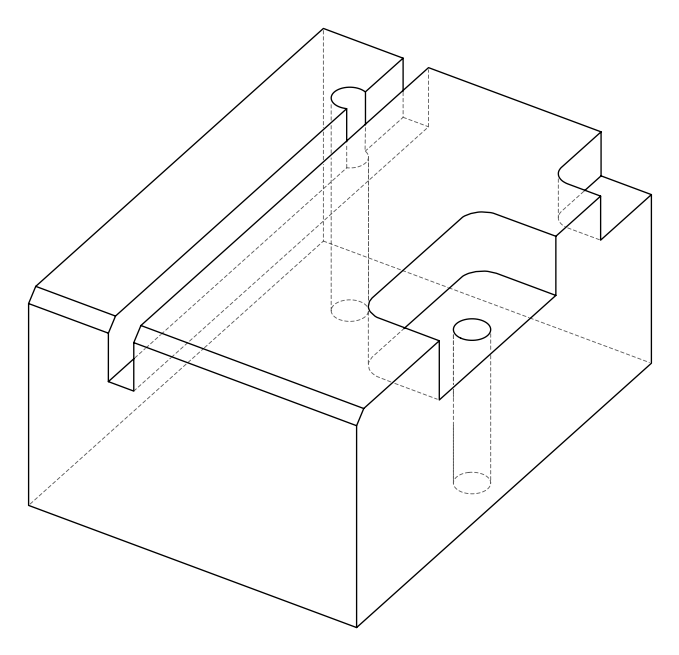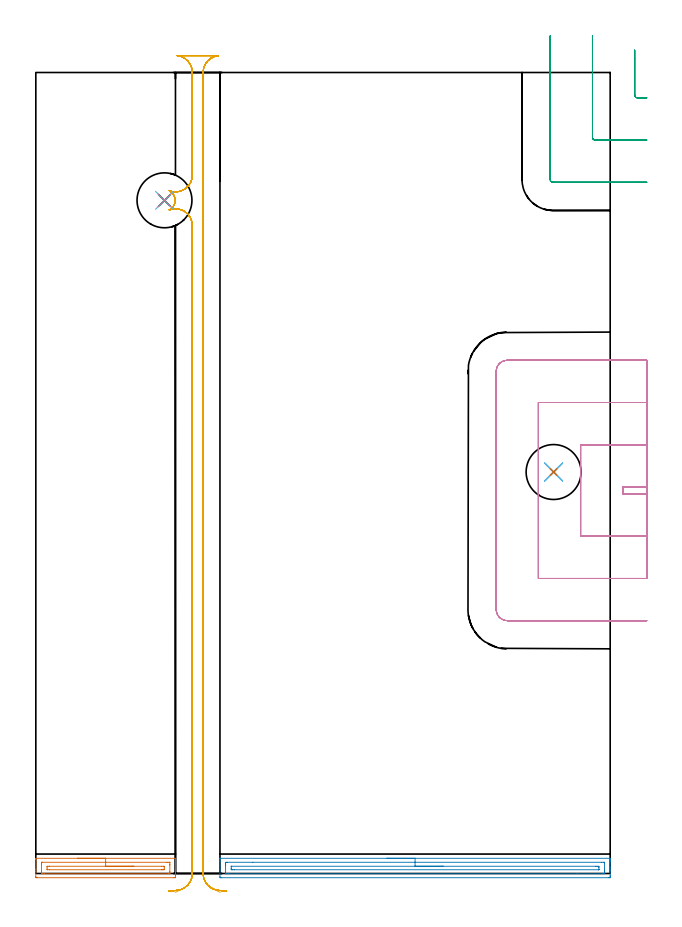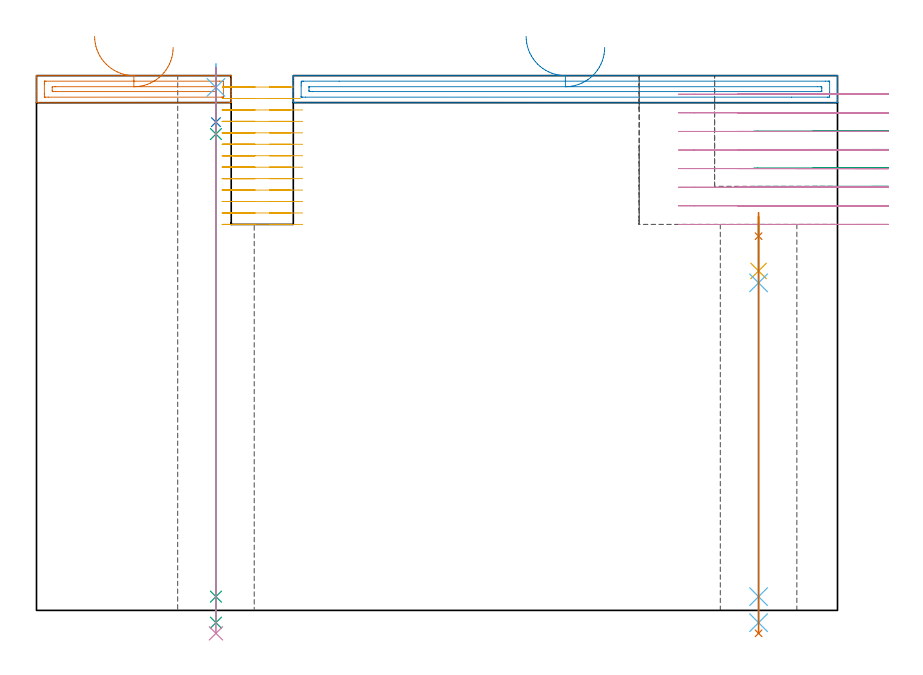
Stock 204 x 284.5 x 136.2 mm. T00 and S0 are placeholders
(PLAN: 13 operations, 9 tool changes, 38.3 min)
(1 AREA_MILL | FG_CHAMFER_SURFACE | UGT0205_001 | 1.37 min | 1286 mm3)
(2 AREA_MILL_1 | FG_CHAMFER_SURFACE_1 | UGT0205_001 | 3.51 min | 3405 mm3)
(3 MILL_CORNER_NOTCH_RECTANGULAR | CORNER_NOTCH_RECTANGULAR | UGT0201_094 | Follow Part, ap 5, ae 75% | 2.33 min | 42526 mm3)
(4 MILL_SLOT | SLOT_PARTIAL_RECTANGULAR | UGT0201_094 | Follow Part, ap 5, ae 75% | 11.94 min | 212142 mm3)
(5 MILL_RECTANGULAR_SLOT | SLOT_RECTANGULAR | NXT0201_011 | Follow Part, ap 3, ae 75% | 16.78 min | 175325 mm3)
(6 SPOT_DRILL | STEP1HOLE | NXT0321_9005460120000 | 0.05 min | 2 mm3)
(7 SPOT_DRILL_1 | STEP1HOLE_1 | NXT0321_9005460120000 | 0.06 min | 192 mm3)
(8 DRILL_BLIND_HOLE_INTO_CENTER | STEP1HOLE | UGT0301_198 | 0.06 min | 43 mm3)
(9 GUN_DRILL_THROUGH_HOLE | STEP1HOLE | UGT0307_003 | 0.65 min | 3724 mm3)
(10 SPADE_DRILL_TO_ENLARGE_THROUGH_HOLE | STEP1HOLE | UGT0306_010 | 0.58 min | 28849 mm3)
(11 DRILL_BLIND_HOLE_INTO_CENTER_1 | STEP1HOLE_1 | UGT0301_198 | 0.06 min | 398 mm3)
(12 GUN_DRILL_THROUGH_HOLE_1 | STEP1HOLE_1 | UGT0307_003 | 0.51 min | 3376 mm3)
(13 SPADE_DRILL_TO_ENLARGE_THROUGH_HOLE_1 | STEP1HOLE_1 | UGT0306_010 | 0.43 min | 25401 mm3)
(TOOL UGT0205_001 | Chamfer Mill 20 x 3 x 45 deg. | D20 FL50 Z2)
(TOOL UGT0201_094 | End mill 20 mm | D20 FL38 Z4)
(TOOL NXT0201_011 | ENDMILL 12mm [2P460-1200-NA 1630] | D12 FL38 Z6)
(TOOL NXT0321_9005460120000 | NC Spot Drill, 142deg, 12mm, Carbide, Uncoated | D12 PA142 FL30 Z2)
(TOOL UGT0301_198 | Twist Drill 7.9 mm | D7.9 PA118 FL73 Z2)
(TOOL UGT0307_003 | Gun Drill 7 mm | D7 PA130 FL24 Z1)
(TOOL UGT0306_010 | Spade Drill 19.5mm | D19.5 PA132 FL10 Z2)
(OP 1 AREA_MILL)
G17 G21 G94 G90
T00 M6
G54
G17 G0 G90 X14.8 Y5.4 S1061 M3
G43 Z146.2 H0
G94 G1 X14.838 Z145.328 F250.
X14.952 Z144.463
X15.141 Z143.612
X15.403 Z142.78
X15.737 Z141.974
X16.14 Z141.2
X16.608 Z140.464
X17.14 Z139.772
X17.729 Z139.129
X18.372 Z138.54
X19.064 Z138.008
X19.8 Z137.54
X20.574 Z137.137
X21.38 Z136.803
X22.212 Z136.541
X23.064 Z136.352
X23.928 Z136.238
X24.8 Z136.2
X49.554
X49.59 Y5.396 Z136.192
X49.6 Y5.32 Z136.119
Y1.42 Z132.219
Y0.635 Z131.428
Y-0.725 Z130.069
X49.596 Y-1.118 Z129.677
X49.591 Y-1.49 Z129.305
X49.491 Y-1.494 Z129.302
X49.112 Y-1.5 Z129.3
X0.488 Y-1.499 Z129.301
X0.109 Y-1.494 Z129.302
X0.009 Y-1.49 Z129.305
X0. Y-1.118 Z129.677
Y0.635 Z131.428
Y1.42 Z132.219
Y1.512 Z132.31
Y5.018 Z135.816
X0.002 Y5.323 Z136.121
X0.01 Y5.396 Z136.192
X0.046 Y5.4 Z136.2
X24.8
Y3.986 Z134.786
X46.617
X47.344 Y3.982 Z134.782
X47.508 Y3.979 Z134.779
X47.591 Y3.973 Z134.773
X47.594 Y3.951 Z134.751
X47.598 Y3.889 Z134.689
X47.6 Y3.265 Z134.065
Y3.011 Z133.811
Y0.635 Z131.435
X47.599 Y0.382 Z131.182
X47.595 Y0.127 Z130.927
X47.59 Y-0.042 Z130.758
X47.585 Y-0.08 Z130.72
X47.57 Y-0.081 Z130.719
X47.525 Y-0.083 Z130.717
X47.344 Y-0.085 Z130.715
X47.187 Y-0.086 Z130.714
X2.983
X2.256 Y-0.082 Z130.718
X2.092 Y-0.079 Z130.721
X2.009 Y-0.073 Z130.727
X2.006 Y-0.051 Z130.749
X2.002 Y0.011 Z130.811
X2. Y0.635 Z131.435
Y0.889 Z131.689
Y3.265 Z134.065
X2.001 Y3.518 Z134.318
X2.005 Y3.773 Z134.573
X2.01 Y3.942 Z134.742
X2.015 Y3.98 Z134.78
X2.03 Y3.981 Z134.781
X2.075 Y3.983 Z134.783
X2.256 Y3.985 Z134.785
X2.413 Y3.986 Z134.786
X24.8
Y2.572 Z133.372
X44.692 Y2.571 Z133.371
X45.395 Y2.568 Z133.368
X45.576 Y2.564 Z133.364
X45.597 Y2.388 Z133.188
X45.599 Y2.365 Z133.165
Y1.512 Z132.312
X45.598 Y1.489 Z132.289
X45.576 Y1.336 Z132.136
X44.875 Y1.33 Z132.13
X44.692 Y1.329 Z132.129
X4.908
X4.205 Y1.332 Z132.132
X4.024 Y1.336 Z132.136
X4.003 Y1.512 Z132.312
X4.001 Y1.535 Z132.335
Y2.388 Z133.188
X4.002 Y2.411 Z133.211
X4.024 Y2.564 Z133.364
X4.725 Y2.57 Z133.37
X4.908 Y2.571 Z133.371
X24.8 Y2.572 Z133.372
X25.672 Z133.41
X26.536 Z133.523
X27.388 Z133.712
X28.22 Z133.975
X29.026 Z134.308
X29.8 Z134.711
X30.536 Z135.18
X31.228 Z135.711
X31.871 Z136.3
X32.46 Z136.944
X32.992 Z137.636
X33.46 Z138.372
X33.863 Z139.145
X34.197 Z139.951
X34.459 Z140.783
X34.648 Z141.635
X34.762 Z142.5
X34.8 Z143.372
G0 Z146.2
M5
M2
(OP 2 AREA_MILL_1)
G17 G21 G94 G90
T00 M6
G54
G17 G0 G90 X124.7 Y5.4 S1061 M3
G43 Z146.2 H0
G94 G1 X124.738 Z145.328 F250.
X124.852 Z144.463
X125.041 Z143.612
X125.303 Z142.78
X125.637 Z141.974
X126.04 Z141.2
X126.508 Z140.464
X127.04 Z139.772
X127.629 Z139.129
X128.272 Z138.54
X128.964 Z138.008
X129.7 Z137.54
X130.474 Z137.137
X131.28 Z136.803
X132.112 Z136.541
X132.964 Z136.352
X133.828 Z136.238
X134.7 Z136.2
X203.844
X203.99 Y5.398 Z136.188
X203.998 Y5.269 Z136.061
X204. Y5.133 Z135.932
Y4.753 Z135.552
Y4.141 Z134.936
Y2.082 Z132.88
Y1.512 Z132.306
Y0.921 Z131.716
Y-0.832 Z129.964
X203.997 Y-1.118 Z129.679
X203.99 Y-1.492 Z129.305
X203.784 Y-1.496 Z129.302
X203.398 Y-1.5 Z129.3
X66.002
X65.616 Y-1.496 Z129.302
X65.41 Y-1.492 Z129.305
X65.4 Y-1.118 Z129.679
Y1.512 Z132.306
Y2.959 Z133.756
Y4.141 Z134.936
Y4.753 Z135.552
Y5.133 Z135.933
X65.402 Y5.269 Z136.061
X65.41 Y5.398 Z136.188
X65.556 Y5.4 Z136.2
X134.7
Y3.986 Z134.786
X200.88
X201.614 Y3.985 Z134.785
X201.775 Y3.983 Z134.783
X201.957 Y3.979 Z134.779
X201.991 Y3.974 Z134.774
X201.995 Y3.95 Z134.75
X201.997 Y3.923 Z134.723
X202. Y3.762 Z134.562
Y1.133 Z131.933
X201.997 Y0.635 Z131.435
X201.991 Y0.265 Z131.065
X201.971 Y-0.079 Z130.721
X201.614 Y-0.084 Z130.716
X201.455 Y-0.085 Z130.715
X192.311 Y-0.086 Z130.714
X68.52
X67.786 Y-0.085 Z130.715
X67.626 Y-0.084 Z130.716
X67.442 Y-0.079 Z130.721
X67.409 Y-0.075 Z130.725
X67.405 Y-0.05 Z130.75
X67.403 Y-0.023 Z130.777
X67.4 Y0.138 Z130.938
Y2.767 Z133.567
X67.403 Y3.265 Z134.065
X67.409 Y3.635 Z134.435
X67.429 Y3.979 Z134.779
X67.786 Y3.984 Z134.784
X67.945 Y3.985 Z134.785
X77.07 Y3.986 Z134.786
X134.7
Y2.572 Z133.372
X198.937 Y2.571 Z133.371
X199.647 Y2.567 Z133.367
X199.83 Y2.564 Z133.364
X199.99 Y2.549 Z133.349
X199.995 Y2.388 Z133.188
X199.999 Y2.222 Z133.022
X199.996 Y1.512 Z132.312
X199.993 Y1.351 Z132.151
X199.985 Y1.335 Z132.135
X199.968 Y1.333 Z132.133
X199.923 Y1.33 Z132.13
X199.83 Y1.329 Z132.129
X70.463
X69.753 Y1.333 Z132.133
X69.57 Y1.336 Z132.136
X69.41 Y1.351 Z132.151
X69.405 Y1.512 Z132.312
X69.401 Y1.678 Z132.478
X69.404 Y2.388 Z133.188
X69.407 Y2.549 Z133.349
X69.415 Y2.565 Z133.365
X69.432 Y2.567 Z133.367
X69.477 Y2.57 Z133.37
X69.57 Y2.571 Z133.371
X134.7 Y2.572 Z133.372
X135.572 Z133.41
X136.436 Z133.523
X137.288 Z133.712
X138.12 Z133.975
X138.926 Z134.308
X139.7 Z134.711
X140.436 Z135.18
X141.128 Z135.711
X141.771 Z136.3
X142.36 Z136.944
X142.892 Z137.636
X143.36 Z138.372
X143.763 Z139.145
X144.097 Z139.951
X144.359 Z140.783
X144.548 Z141.635
X144.662 Z142.5
X144.7 Z143.372
G0 Z146.2
M5
M2
(OP 3 MILL_CORNER_NOTCH_RECTANGULAR)
G17 G21 G94 G90
T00 M6
G54
G17 G0 G90 X212.7 Y292.431 S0 M3
G43 Z146.201 H0
Z131.5
G94 G1 Y289.431 F250.
Y276.496 F500.
G3 X213.696 Y275.5 R1.
G2 X214. Y275.502 R30.
G1 X217. F250.
G0 Z146.201
X197.7 Y297.5
Z131.5
G1 Y294.5
Y261.496 F500.
G3 X198.696 Y260.5 R1.
G1 X214.
X217. F250.
G0 Z146.201
X182.7 Y297.5
Z131.5
G1 Y294.5
Y246.496 F500.
G3 X183.696 Y245.5 R1.
G1 X214.
X217. F250.
G0 Z146.201
X212.7 Y292.431
Z126.8
G1 Y289.431
Y276.496 F500.
G3 X213.696 Y275.5 R1.
G2 X214. Y275.502 R30.
G1 X217. F250.
G0 Z146.201
X197.7 Y297.5
Z126.8
G1 Y294.5
Y261.496 F500.
G3 X198.696 Y260.5 R1.
G1 X214.
X217. F250.
G0 Z146.201
X182.7 Y297.5
Z126.8
G1 Y294.5
Y246.496 F500.
G3 X183.696 Y245.5 R1.
G1 X214.
X217. F250.
G0 Z146.201
X212.7 Y292.431
Z122.1
G1 Y289.431
Y276.496 F500.
G3 X213.696 Y275.5 R1.
G2 X214. Y275.502 R30.
G1 X217. F250.
G0 Z146.201
X197.7 Y297.5
Z122.1
G1 Y294.5
Y261.496 F500.
G3 X198.696 Y260.5 R1.
G1 X214.
X217. F250.
G0 Z146.201
X182.7 Y297.5
Z122.1
G1 Y294.5
Y246.496 F500.
G3 X183.696 Y245.5 R1.
G1 X214.
X217. F250.
G0 Z146.201
X212.7 Y292.431
Z117.4
G1 Y289.431
Y276.496 F500.
G3 X213.696 Y275.5 R1.
G2 X214. Y275.502 R30.
G1 X217. F250.
G0 Z146.201
X197.7 Y297.5
Z117.4
G1 Y294.5
Y261.496 F500.
G3 X198.696 Y260.5 R1.
G1 X214.
X217. F250.
G0 Z146.201
X182.7 Y297.5
Z117.4
G1 Y294.5
Y246.496 F500.
G3 X183.696 Y245.5 R1.
G1 X214.
X217. F250.
G0 Z146.201
X212.7 Y292.431
Z112.7
G1 Y289.431
Y276.496 F500.
G3 X213.696 Y275.5 R1.
G2 X214. Y275.502 R30.
G1 X217. F250.
G0 Z146.201
X197.7 Y297.5
Z112.7
G1 Y294.5
Y261.496 F500.
G3 X198.696 Y260.5 R1.
G1 X214.
X217. F250.
G0 Z146.201
X182.7 Y297.5
Z112.7
G1 Y294.5
Y246.496 F500.
G3 X183.696 Y245.5 R1.
G1 X214.
X217. F250.
G0 Z146.201
X212.7 Y292.431
Z108.
G1 Y289.431
Y276.496 F500.
G3 X213.696 Y275.5 R1.
G2 X214. Y275.502 R30.
G1 X217. F250.
G0 Z146.201
X197.7 Y297.5
Z108.
G1 Y294.5
Y261.496 F500.
G3 X198.696 Y260.5 R1.
G1 X214.
X217. F250.
G0 Z146.201
X182.7 Y297.5
Z108.
G1 Y294.5
Y246.496 F500.
G3 X183.696 Y245.5 R1.
G1 X214.
X217. F250.
G0 Z146.201
M5
M2
(OP 4 MILL_SLOT)
G17 G21 G94 G90
T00 M6
G54
G17 G0 G90 X217. Y137.3 S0 M3
G43 Z146.201 H0
Z131.463
G94 G1 X214. F250.
X208.5 F500.
Y134.8
X214.
X217. F250.
Y152.3
X214.
X193.5 F500.
Y119.8
X214.
X217. F250.
Y167.3
X214.
X178.5 F500.
Y104.8
X214.
X217. F250.
Y182.3
X214.
X167.5 F500.
G3 X163.5 Y178.3 R4.
G1 Y93.8
G3 X167.5 Y89.8 R4.
G1 X214.
X217. F250.
G0 Y137.3 Z126.725
G1 X214.
X208.5 F500.
Y134.8
X214.
X217. F250.
Y152.3
X214.
X193.5 F500.
Y119.8
X214.
X217. F250.
Y167.3
X214.
X178.5 F500.
Y104.8
X214.
X217. F250.
Y182.3
X214.
X167.5 F500.
G3 X163.5 Y178.3 R4.
G1 Y93.8
G3 X167.5 Y89.8 R4.
G1 X214.
X217. F250.
G0 Y137.3 Z121.988
G1 X214.
X208.5 F500.
Y134.8
X214.
X217. F250.
Y152.3
X214.
X193.5 F500.
Y119.8
X214.
X217. F250.
Y167.3
X214.
X178.5 F500.
Y104.8
X214.
X217. F250.
Y182.3
X214.
X167.5 F500.
G3 X163.5 Y178.3 R4.
G1 Y93.8
G3 X167.5 Y89.8 R4.
G1 X214.
X217. F250.
G0 Y137.3 Z117.25
G1 X214.
X208.5 F500.
Y134.8
X214.
X217. F250.
Y152.3
X214.
X193.5 F500.
Y119.8
X214.
X217. F250.
Y167.3
X214.
X178.5 F500.
Y104.8
X214.
X217. F250.
Y182.3
X214.
X167.5 F500.
G3 X163.5 Y178.3 R4.
G1 Y93.8
G3 X167.5 Y89.8 R4.
G1 X214.
X217. F250.
G0 Y137.3 Z112.513
G1 X214.
X208.5 F500.
Y134.8
X214.
X217. F250.
Y152.3
X214.
X193.5 F500.
Y119.8
X214.
X217. F250.
Y167.3
X214.
X178.5 F500.
Y104.8
X214.
X217. F250.
Y182.3
X214.
X167.5 F500.
G3 X163.5 Y178.3 R4.
G1 Y93.8
G3 X167.5 Y89.8 R4.
G1 X214.
X217. F250.
G0 Y137.3 Z107.775
G1 X214.
X208.5 F500.
Y134.8
X214.
X217. F250.
Y152.3
X214.
X193.5 F500.
Y119.8
X214.
X217. F250.
Y167.3
X214.
X178.5 F500.
Y104.8
X214.
X217. F250.
Y182.3
X214.
X167.5 F500.
G3 X163.5 Y178.3 R4.
G1 Y93.8
G3 X167.5 Y89.8 R4.
G1 X214.
X217. F250.
G0 Y137.3 Z103.038
G1 X214.
X208.5 F500.
Y134.8
X214.
X217. F250.
Y152.3
X214.
X193.5 F500.
Y119.8
X214.
X217. F250.
Y167.3
X214.
X178.5 F500.
Y104.8
X214.
X217. F250.
Y182.3
X214.
X167.5 F500.
G3 X163.5 Y178.3 R4.
G1 Y93.8
G3 X167.5 Y89.8 R4.
G1 X214.
X217. F250.
G0 Y137.3 Z98.3
G1 X214.
X208.5 F500.
Y134.8
X214.
X217. F250.
Y152.3
X214.
X193.5 F500.
Y119.8
X214.
X217. F250.
Y167.3
X214.
X178.5 F500.
Y104.8
X214.
X217. F250.
Y182.3
X214.
X167.5 F500.
G3 X163.5 Y178.3 R4.
G1 Y93.8
G3 X167.5 Y89.8 R4.
G1 X214.
X217. F250.
G0 Z146.201
M5
M2
(OP 5 MILL_RECTANGULAR_SLOT)
G17 G21 G94 G90
T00 M6
G54
G17 G0 G90 X65.45 Y-6.708 S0 M3
G43 Z146.201 H1
Z133.285
G94 G1 X62.757 Y-5.386 F250.
G2 X59.4 Y0. R6. F500.
G1 Y284.5
G2 X64.801 Y290.47 R6.
G1 Y290.5
X50.199
Y290.47
G2 X55.6 Y284.5 R6.
G1 Y248.091
G2 X47.412 Y242.504 R6.
G1 X47.407 Y242.495
G2 X47.407 Y235.705 R3.8
G1 X47.412 Y235.696
G2 X55.6 Y230.109 R6.
G1 Y0.
G2 X52.243 Y-5.386 R6.
G1 X49.55 Y-6.708 F250.
G0 X67.222 Y-6.456 Z130.37
G1 X64.275 Y-5.894
G2 X59.4 Y0. R6. F500.
G1 Y284.5
G2 X64.801 Y290.47 R6.
G1 Y290.5
X50.199
Y290.47
G2 X55.6 Y284.5 R6.
G1 Y248.091
G2 X47.412 Y242.504 R6.
G1 X47.407 Y242.495
G2 X47.407 Y235.705 R3.8
G1 X47.412 Y235.696
G2 X55.6 Y230.109 R6.
G1 Y0.
G2 X50.728 Y-5.893 R6.
G1 X47.781 Y-6.457 F250.
G0 X67.786 Y-6.27 Z127.454
G1 X64.801 Y-5.97
G2 X59.4 Y0. R6. F500.
G1 Y284.5
G2 X64.801 Y290.47 R6.
G1 Y290.5
X50.199
Y290.47
G2 X55.6 Y284.5 R6.
G1 Y248.091
G2 X47.412 Y242.504 R6.
G1 X47.407 Y242.495
G2 X47.407 Y235.705 R3.8
G1 X47.412 Y235.696
G2 X55.6 Y230.109 R6.
G1 Y0.
G2 X50.199 Y-5.97 R6.
G1 X47.214 Y-6.27 F250.
G0 X67.786 Z124.539
G1 X64.801 Y-5.97
G2 X59.4 Y0. R6. F500.
G1 Y284.5
G2 X64.801 Y290.47 R6.
G1 Y290.5
X50.199
Y290.47
G2 X55.6 Y284.5 R6.
G1 Y248.091
G2 X47.412 Y242.504 R6.
G1 X47.407 Y242.495
G2 X47.407 Y235.705 R3.8
G1 X47.412 Y235.696
G2 X55.6 Y230.109 R6.
G1 Y0.
G2 X50.199 Y-5.97 R6.
G1 X47.214 Y-6.27 F250.
G0 X67.786 Z121.623
G1 X64.801 Y-5.97
G2 X59.4 Y0. R6. F500.
G1 Y284.5
G2 X64.801 Y290.47 R6.
G1 Y290.5
X50.199
Y290.47
G2 X55.6 Y284.5 R6.
G1 Y248.091
G2 X47.412 Y242.504 R6.
G1 X47.407 Y242.495
G2 X47.407 Y235.705 R3.8
G1 X47.412 Y235.696
G2 X55.6 Y230.109 R6.
G1 Y0.
G2 X50.199 Y-5.97 R6.
G1 X47.214 Y-6.27 F250.
G0 X67.786 Z118.708
G1 X64.801 Y-5.97
G2 X59.4 Y0. R6. F500.
G1 Y284.5
G2 X64.801 Y290.47 R6.
G1 Y290.5
X50.199
Y290.47
G2 X55.6 Y284.5 R6.
G1 Y248.091
G2 X47.412 Y242.504 R6.
G1 X47.407 Y242.495
G2 X47.407 Y235.705 R3.8
G1 X47.412 Y235.696
G2 X55.6 Y230.109 R6.
G1 Y0.
G2 X50.199 Y-5.97 R6.
G1 X47.214 Y-6.27 F250.
G0 X67.786 Z115.793
G1 X64.801 Y-5.97
G2 X59.4 Y0. R6. F500.
G1 Y284.5
G2 X64.801 Y290.47 R6.
G1 Y290.5
X50.199
Y290.47
G2 X55.6 Y284.5 R6.
G1 Y248.091
G2 X47.412 Y242.504 R6.
G1 X47.407 Y242.495
G2 X47.407 Y235.705 R3.8
G1 X47.412 Y235.696
G2 X55.6 Y230.109 R6.
G1 Y0.
G2 X50.199 Y-5.97 R6.
G1 X47.214 Y-6.27 F250.
G0 X67.786 Z112.877
G1 X64.801 Y-5.97
G2 X59.4 Y0. R6. F500.
G1 Y284.5
G2 X64.801 Y290.47 R6.
G1 Y290.5
X50.199
Y290.47
G2 X55.6 Y284.5 R6.
G1 Y248.091
G2 X47.412 Y242.504 R6.
G1 X47.407 Y242.495
G2 X47.407 Y235.705 R3.8
G1 X47.412 Y235.696
G2 X55.6 Y230.109 R6.
G1 Y0.
G2 X50.199 Y-5.97 R6.
G1 X47.214 Y-6.27 F250.
G0 X67.786 Z109.962
G1 X64.801 Y-5.97
G2 X59.4 Y0. R6. F500.
G1 Y284.5
G2 X64.801 Y290.47 R6.
G1 Y290.5
X50.199
Y290.47
G2 X55.6 Y284.5 R6.
G1 Y248.091
G2 X47.412 Y242.504 R6.
G1 X47.407 Y242.495
G2 X47.407 Y235.705 R3.8
G1 X47.412 Y235.696
G2 X55.6 Y230.109 R6.
G1 Y0.
G2 X50.199 Y-5.97 R6.
G1 X47.214 Y-6.27 F250.
G0 X67.786 Z107.046
G1 X64.801 Y-5.97
G2 X59.4 Y0. R6. F500.
G1 Y284.5
G2 X64.801 Y290.47 R6.
G1 Y290.5
X50.199
Y290.47
G2 X55.6 Y284.5 R6.
G1 Y248.091
G2 X47.412 Y242.504 R6.
G1 X47.407 Y242.495
G2 X47.407 Y235.705 R3.8
G1 X47.412 Y235.696
G2 X55.6 Y230.109 R6.
G1 Y0.
G2 X50.199 Y-5.97 R6.
G1 X47.214 Y-6.27 F250.
G0 X67.786 Z104.131
G1 X64.801 Y-5.97
G2 X59.4 Y0. R6. F500.
G1 Y284.5
G2 X64.801 Y290.47 R6.
G1 Y290.5
X50.199
Y290.47
G2 X55.6 Y284.5 R6.
G1 Y248.091
G2 X47.412 Y242.504 R6.
G1 X47.407 Y242.495
G2 X47.407 Y235.705 R3.8
G1 X47.412 Y235.696
G2 X55.6 Y230.109 R6.
G1 Y0.
G2 X50.199 Y-5.97 R6.
G1 X47.214 Y-6.27 F250.
G0 X67.786 Z101.215
G1 X64.801 Y-5.97
G2 X59.4 Y0. R6. F500.
G1 Y284.5
G2 X64.801 Y290.47 R6.
G1 Y290.5
X50.199
Y290.47
G2 X55.6 Y284.5 R6.
G1 Y248.091
G2 X47.412 Y242.504 R6.
G1 X47.407 Y242.495
G2 X47.407 Y235.705 R3.8
G1 X47.412 Y235.696
G2 X55.6 Y230.109 R6.
G1 Y0.
G2 X50.199 Y-5.97 R6.
G1 X47.214 Y-6.27 F250.
G0 X67.786 Z98.3
G1 X64.801 Y-5.97
G2 X59.4 Y0. R6. F500.
G1 Y284.5
G2 X64.801 Y290.47 R6.
G1 Y290.5
X50.199
Y290.47
G2 X55.6 Y284.5 R6.
G1 Y248.091
G2 X47.412 Y242.504 R6.
G1 X47.407 Y242.495
G2 X47.407 Y235.705 R3.8
G1 X47.412 Y235.696
G2 X55.6 Y230.109 R6.
G1 Y0.
G2 X50.199 Y-5.97 R6.
G1 X47.214 Y-6.27 F250.
G0 Z146.201
M5
M2
(OP 6 SPOT_DRILL)
G17 G21 G94 G90
T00 M6
G54
G17 G0 G90 X45.7 Y239.1 S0 M3
G43 Z146.2 H0
G94 G81 G98 Z133.2 F250. R139.2
G80
M5
M2
(OP 7 SPOT_DRILL_1)
G17 G21 G94 G90
T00 M6
G54
G17 G0 G90 X183.9 Y142.6 S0 M3
G43 Z146.2 H0
G94 G81 G98 Z95.3 F250. R101.3
G80
M5
M2
(OP 8 DRILL_BLIND_HOLE_INTO_CENTER)
G17 G21 G94 G90
T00 M6
G54
G17 G0 G90 X45.7 Y239.1 S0 M3
G43 Z146.2 H0
G94 G81 G98 Z124.35 F250. R138.2
G80
M5
M2
(OP 9 GUN_DRILL_THROUGH_HOLE)
G17 G21 G94 G90
T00 M6
G54
G17 G0 G90 X45.7 Y239.1 M8
G43 Z146.2 H0
Z136.743
S716 M3
G94 G1 Z121.321 F125. M26
G4 X.084
Z3.5 F250.
G4 X.084
Z-3.132 F125.
G4 X.084
M5
M9
G0 Z136.743
Z146.2
M2
(OP 10 SPADE_DRILL_TO_ENLARGE_THROUGH_HOLE)
G17 G21 G94 G90
T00 M6
G54
G17 G0 G90 X45.7 Y239.1 S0 M3
G43 Z146.2 H0
G94 G73 G98 Z-5.841 F250. Q17.755 R138.2
G80
M5
M2
(OP 11 DRILL_BLIND_HOLE_INTO_CENTER_1)
G17 G21 G94 G90
T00 M6
G54
G17 G0 G90 X183.9 Y142.6 S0 M3
G43 Z146.2 H0
G94 G81 G98 Z86.45 F250. R100.3
G80
M5
M2
(OP 12 GUN_DRILL_THROUGH_HOLE_1)
G17 G21 G94 G90
T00 M6
G54
G17 G0 G90 X183.9 Y142.6 M8
G43 Z146.2 H0
Z98.791
S716 M3
G94 G1 Z83.421 F125. M26
G4 X.084
Z3.5 F250.
G4 X.084
Z-3.132 F125.
G4 X.084
M5
M9
G0 Z98.791
Z146.2
M2
(OP 13 SPADE_DRILL_TO_ENLARGE_THROUGH_HOLE_1)
G17 G21 G94 G90
T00 M6
G54
G17 G0 G90 X183.9 Y142.6 S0 M3
G43 Z146.2 H0
G94 G73 G98 Z-5.841 F250. Q17.357 R100.3
G80
M5
M2
